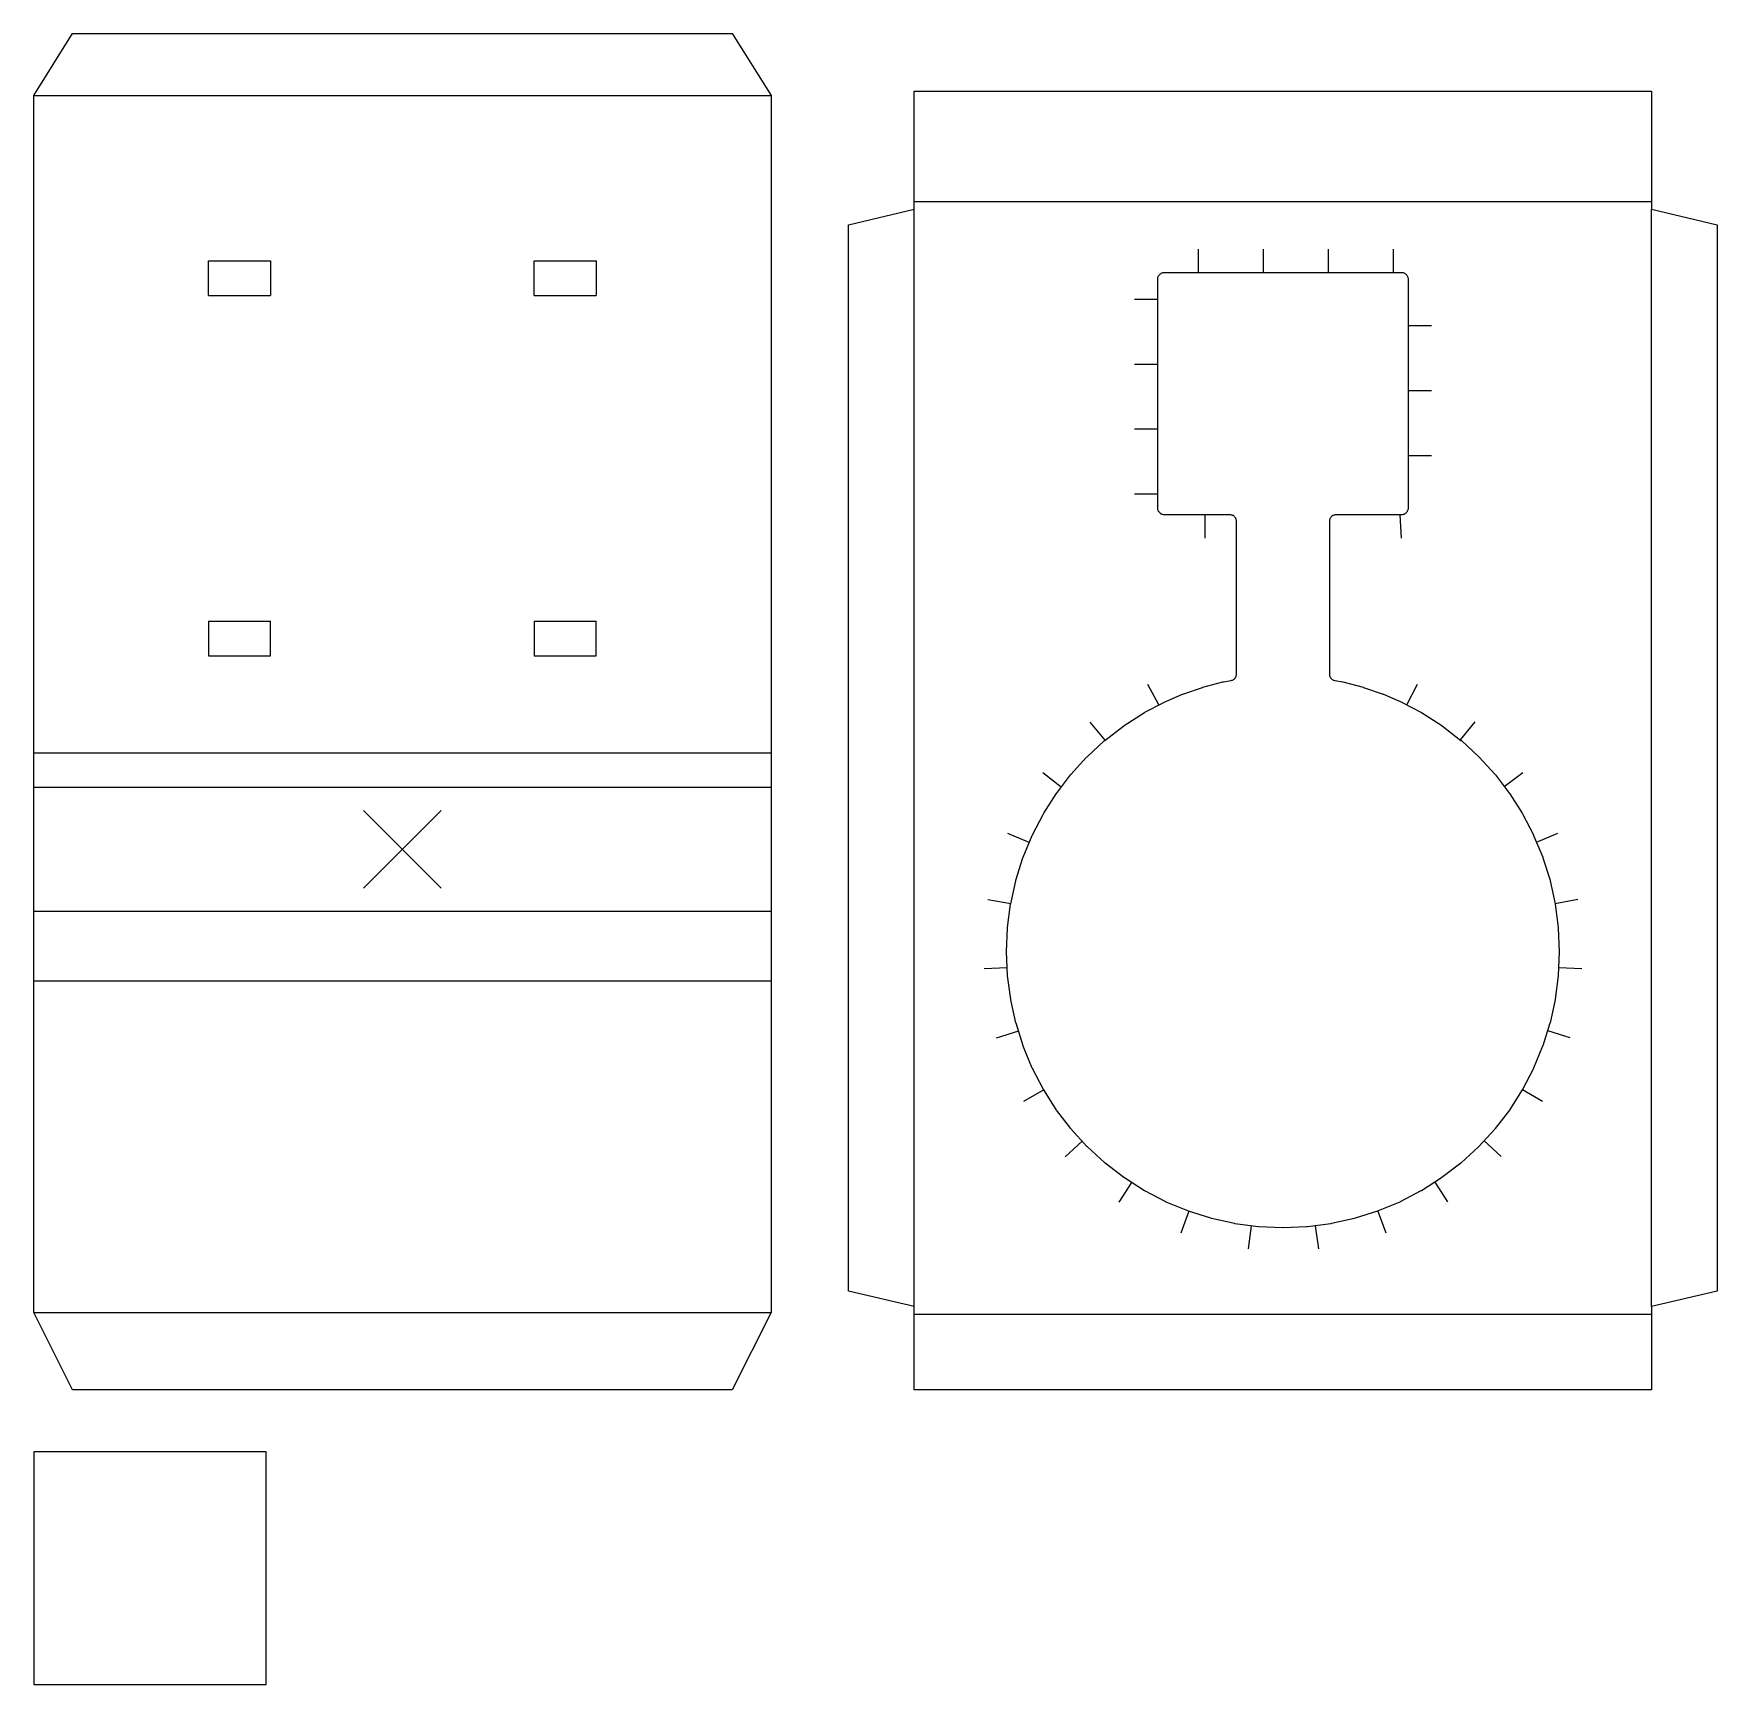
# Model space of a CAD drawing. Extents: x 0 to 217, y 0 to 213.
import ezdxf

# ---------------------------------------------------------------- set-up
doc = ezdxf.new("R2010")
doc.units = 0
for name, color, linetype in [('KONTROLLE_30MM', 7, 'Continuous'), ('RILLEN_BERG', 5, 'Continuous'), ('RILLEN_TAL', 3, 'Continuous'), ('SCHNEIDEN', 1, 'Continuous')]:
    doc.layers.add(name, color=color, linetype=linetype)

msp = doc.modelspace()

# ---------------------------------------------------------------- linework, layer by layer
at = {"layer": 'KONTROLLE_30MM', "color": 7}
msp.add_lwpolyline([(30, 0), (30, 30), (0, 30), (0, 0)], close=True, dxfattribs=at)
at = {"layer": 'RILLEN_BERG', "color": 5}
for points in [[(0, 205), (95.1, 205)], [(113.57, 191.35), (208.67, 191.35)], [(0, 120.2), (95.1, 120.2)], [(0, 90.8), (95.1, 90.8)], [(0, 48), (95.1, 48)], [(113.57, 47.75), (208.67, 47.75)]]:
    msp.add_lwpolyline(points, dxfattribs=at)
at = {"layer": 'RILLEN_TAL', "color": 3}
for points in [[(113.57, 48.75), (113.57, 190.35)], [(208.67, 48.75), (208.67, 190.35)], [(22.55, 179.2), (30.55, 179.2)], [(64.55, 179.2), (72.55, 179.2)], [(22.55, 137.2), (30.55, 137.2)], [(64.55, 137.2), (72.55, 137.2)], [(0, 115.75), (95.1, 115.75)], [(0, 99.75), (95.1, 99.75)]]:
    msp.add_lwpolyline(points, dxfattribs=at)
at = {"layer": 'SCHNEIDEN', "color": 1}
for points in [[(95.1, 48), (95.1, 48), (95.1, 48), (90.1, 38), (90.1, 38), (90.1, 38), (5, 38), (5, 38), (5, 38), (0, 48), (0, 48), (0, 48), (0, 48), (0, 48), (0, 205), (5, 213), (90.1, 213), (95.1, 205), (95.1, 48), (95.1, 48)], [(113.57, 190.35), (113.57, 190.35), (113.57, 190.35), (113.57, 190.35), (113.57, 190.35), (113.57, 190.35), (113.57, 190.35), (113.57, 190.35), (113.57, 190.35), (113.57, 190.35), (113.57, 190.35), (113.57, 190.35), (113.57, 190.35), (113.57, 190.35), (113.57, 190.35), (113.57, 205.6), (113.57, 205.6), (113.57, 205.6), (208.67, 205.6), (208.67, 205.6), (208.67, 205.6), (208.67, 190.35), (208.67, 190.35), (208.67, 190.35), (208.67, 190.35), (208.67, 190.35), (208.67, 190.35), (208.67, 190.35), (208.67, 190.35), (208.67, 190.35), (208.67, 190.35), (208.67, 190.35), (208.68, 190.35), (208.68, 190.35), (208.68, 190.35), (208.68, 190.35), (217.15, 188.35), (217.15, 188.35), (217.15, 188.35), (217.15, 50.75), (217.15, 50.75), (217.15, 50.75), (208.68, 48.75), (208.68, 48.75), (208.68, 48.75), (208.68, 48.75), (208.67, 48.75), (208.67, 48.75), (208.67, 48.75), (208.67, 48.75), (208.67, 48.75), (208.67, 48.75), (208.67, 48.75), (208.67, 48.75), (208.67, 48.75), (208.67, 48.75), (208.67, 48.75), (208.67, 38), (113.57, 38), (113.57, 48.75), (113.57, 48.75), (113.57, 48.75), (113.57, 48.75), (113.57, 48.75), (113.57, 48.75), (113.57, 48.75), (113.57, 48.75), (113.57, 48.75), (113.57, 48.75), (113.57, 48.75), (113.57, 48.75), (113.57, 48.75), (113.57, 48.75), (113.57, 48.75), (105.1, 50.75), (105.1, 50.75), (105.1, 50.75), (105.1, 188.35), (105.1, 188.35), (105.1, 188.35)], [(158.03, 59.04), (157.96, 59.04), (154.93, 59.44), (154.87, 59.46), (151.89, 60.12), (151.82, 60.14), (148.93, 61.05), (148.86, 61.08), (146.07, 62.24), (146, 62.27), (143.33, 63.66), (143.27, 63.7), (140.67, 65.35), (140.62, 65.39), (138.19, 67.26), (138.14, 67.3), (135.9, 69.37), (135.85, 69.42), (133.8, 71.65), (133.76, 71.71), (131.92, 74.1), (131.88, 74.16), (130.27, 76.7), (130.24, 76.76), (128.83, 79.46), (128.8, 79.53), (127.63, 82.34), (127.61, 82.4), (126.7, 85.3), (126.68, 85.37), (126.02, 88.33), (126.01, 88.4), (125.62, 91.41), (125.61, 91.48), (125.48, 94.52), (125.48, 94.58), (125.61, 97.59), (125.61, 97.66), (126, 100.66), (126.02, 100.72), (126.67, 103.68), (126.68, 103.75), (127.59, 106.65), (127.62, 106.72), (128.79, 109.55), (128.82, 109.61), (130.24, 112.34), (130.27, 112.4), (131.87, 114.92), (131.91, 114.97), (133.73, 117.36), (133.77, 117.41), (135.81, 119.65), (135.86, 119.7), (138.1, 121.77), (138.16, 121.81), (140.59, 123.69), (140.65, 123.73), (143.27, 125.41), (143.33, 125.44), (145.66, 126.67), (145.71, 126.7), (148.15, 127.75), (148.21, 127.78), (150.73, 128.65), (150.79, 128.67), (153.39, 129.35), (153.45, 129.36), (154.45, 129.54), (154.54, 129.57), (154.62, 129.59), (154.69, 129.62), (154.76, 129.66), (154.83, 129.71), (154.88, 129.76), (154.94, 129.82), (154.99, 129.89), (155.03, 129.95), (155.06, 130.02), (155.09, 130.1), (155.11, 130.18), (155.12, 130.25), (155.12, 130.35), (155.12, 150.08), (155.12, 150.18), (155.11, 150.26), (155.09, 150.33), (155.06, 150.41), (155.03, 150.48), (154.99, 150.54), (154.94, 150.61), (154.89, 150.67), (154.83, 150.72), (154.77, 150.76), (154.7, 150.81), (154.63, 150.84), (154.56, 150.86), (154.48, 150.88), (154.4, 150.9), (154.31, 150.9), (145.91, 150.9), (145.86, 150.9), (145.82, 150.9), (145.73, 150.91), (145.72, 150.92), (145.63, 150.94), (145.62, 150.94), (145.54, 150.97), (145.53, 150.97), (145.44, 151.01), (145.44, 151.02), (145.36, 151.07), (145.35, 151.07), (145.28, 151.13), (145.27, 151.13), (145.21, 151.2), (145.2, 151.21), (145.15, 151.28), (145.14, 151.29), (145.09, 151.36), (145.09, 151.37), (145.05, 151.45), (145.04, 151.46), (145.01, 151.55), (145.01, 151.56), (144.99, 151.64), (144.99, 151.66), (144.98, 151.74), (144.98, 151.79), (144.97, 151.83), (144.97, 181.27), (144.98, 181.31), (144.98, 181.36), (144.99, 181.45), (144.99, 181.46), (145.01, 181.54), (145.01, 181.55), (145.04, 181.64), (145.05, 181.65), (145.09, 181.73), (145.09, 181.74), (145.14, 181.82), (145.15, 181.82), (145.2, 181.89), (145.21, 181.9), (145.27, 181.97), (145.28, 181.97), (145.35, 182.03), (145.36, 182.04), (145.44, 182.08), (145.45, 182.09), (145.53, 182.13), (145.54, 182.13), (145.62, 182.16), (145.63, 182.16), (145.72, 182.18), (145.73, 182.19), (145.82, 182.2), (145.86, 182.2), (145.91, 182.2), (176.34, 182.2), (176.39, 182.2), (176.43, 182.2), (176.52, 182.19), (176.53, 182.18), (176.62, 182.16), (176.63, 182.16), (176.71, 182.13), (176.72, 182.13), (176.81, 182.09), (176.81, 182.08), (176.89, 182.04), (176.9, 182.03), (176.97, 181.97), (176.98, 181.97), (177.04, 181.9), (177.05, 181.89), (177.1, 181.82), (177.11, 181.81), (177.16, 181.74), (177.16, 181.73), (177.2, 181.65), (177.21, 181.64), (177.24, 181.55), (177.24, 181.54), (177.26, 181.46), (177.26, 181.44), (177.27, 181.36), (177.27, 181.31), (177.28, 181.27), (177.28, 151.83), (177.27, 151.79), (177.27, 151.74), (177.26, 151.66), (177.26, 151.64), (177.24, 151.56), (177.24, 151.55), (177.21, 151.46), (177.2, 151.45), (177.16, 151.37), (177.16, 151.36), (177.11, 151.29), (177.1, 151.28), (177.05, 151.21), (177.04, 151.2), (176.98, 151.13), (176.97, 151.13), (176.9, 151.07), (176.89, 151.06), (176.81, 151.02), (176.8, 151.01), (176.72, 150.97), (176.71, 150.97), (176.63, 150.94), (176.62, 150.94), (176.53, 150.92), (176.52, 150.91), (176.43, 150.9), (176.39, 150.9), (176.34, 150.9), (167.94, 150.9), (167.85, 150.9), (167.77, 150.88), (167.69, 150.86), (167.62, 150.84), (167.55, 150.81), (167.48, 150.76), (167.42, 150.72), (167.36, 150.67), (167.31, 150.61), (167.26, 150.54), (167.22, 150.48), (167.19, 150.41), (167.16, 150.33), (167.14, 150.26), (167.13, 150.18), (167.12, 150.08), (167.12, 130.35), (167.13, 130.25), (167.14, 130.18), (167.16, 130.1), (167.19, 130.02), (167.22, 129.95), (167.26, 129.89), (167.31, 129.82), (167.37, 129.76), (167.42, 129.71), (167.49, 129.66), (167.56, 129.62), (167.63, 129.59), (167.71, 129.57), (167.8, 129.54), (168.8, 129.36), (168.86, 129.35), (171.46, 128.67), (171.52, 128.65), (174.04, 127.78), (174.1, 127.75), (176.54, 126.7), (176.59, 126.67), (178.92, 125.44), (178.98, 125.41), (181.6, 123.73), (181.66, 123.69), (184.09, 121.81), (184.15, 121.77), (186.39, 119.7), (186.44, 119.65), (188.48, 117.41), (188.52, 117.36), (190.34, 114.97), (190.38, 114.92), (191.98, 112.4), (192.01, 112.34), (193.43, 109.61), (193.46, 109.55), (194.63, 106.72), (194.66, 106.65), (195.57, 103.75), (195.58, 103.68), (196.23, 100.72), (196.25, 100.66), (196.64, 97.66), (196.64, 97.59), (196.77, 94.58), (196.77, 94.52), (196.64, 91.48), (196.63, 91.41), (196.24, 88.4), (196.23, 88.33), (195.57, 85.37), (195.55, 85.3), (194.64, 82.4), (194.62, 82.34), (193.45, 79.53), (193.42, 79.46), (192.01, 76.76), (191.98, 76.7), (190.37, 74.16), (190.33, 74.1), (188.49, 71.71), (188.45, 71.65), (186.4, 69.42), (186.35, 69.37), (184.11, 67.3), (184.06, 67.26), (181.63, 65.39), (181.58, 65.35), (178.98, 63.7), (178.92, 63.66), (176.25, 62.27), (176.18, 62.24), (173.39, 61.08), (173.32, 61.05), (170.43, 60.14), (170.36, 60.12), (167.38, 59.46), (167.32, 59.44), (164.29, 59.04), (164.22, 59.04), (161.16, 58.9), (161.09, 58.9)]]:
    msp.add_lwpolyline(points, close=True, dxfattribs=at)
for points in [[(150.25, 182.2), (150.25, 185.2)], [(158.63, 182.2), (158.63, 185.2)], [(167, 182.2), (167, 185.2)], [(175.38, 182.2), (175.38, 185.2)], [(22.55, 179.2), (22.55, 183.7), (30.55, 183.7), (30.55, 179.2)], [(64.55, 179.2), (64.55, 183.7), (72.55, 183.7), (72.55, 179.2)], [(144.97, 178.71), (141.97, 178.71)], [(177.28, 175.33), (180.28, 175.33)], [(144.97, 170.33), (141.97, 170.33)], [(177.28, 166.96), (180.28, 166.96)], [(144.97, 161.96), (141.97, 161.96)], [(177.28, 158.58), (180.28, 158.58)], [(144.97, 153.58), (141.97, 153.58)], [(151.06, 150.9), (151.06, 147.9)], [(176.19, 150.9), (176.36, 147.91)], [(22.55, 137.2), (22.55, 132.7), (30.55, 132.7), (30.55, 137.2)], [(64.55, 137.2), (64.55, 132.7), (72.55, 132.7), (72.55, 137.2)], [(145.1, 126.38), (143.7, 129.03)], [(177.09, 126.41), (178.49, 129.06)], [(138.19, 121.83), (136.26, 124.14)], [(184.01, 121.88), (185.92, 124.19)], [(132.53, 115.79), (130.15, 117.61)], [(189.67, 115.85), (192.06, 117.67)], [(42.55, 102.75), (52.55, 112.75)], [(42.55, 112.75), (52.55, 102.75)], [(128.41, 108.63), (125.63, 109.77)], [(193.82, 108.69), (196.59, 109.84)], [(126.01, 100.71), (123.06, 101.23)], [(196.22, 100.77), (199.17, 101.31)], [(125.57, 92.44), (122.57, 92.31)], [(196.69, 92.51), (199.68, 92.38)], [(127.01, 84.3), (124.15, 83.4)], [(195.26, 84.37), (198.12, 83.47)], [(130.27, 76.7), (127.68, 75.19)], [(192.01, 76.76), (194.62, 75.27)], [(135.24, 70.08), (133.02, 68.06)], [(187.06, 70.13), (189.27, 68.11)], [(141.58, 64.77), (139.97, 62.24)], [(180.73, 64.81), (182.34, 62.28)], [(148.97, 61.04), (147.96, 58.22)], [(173.35, 61.06), (174.38, 58.25)], [(157.02, 59.17), (156.63, 56.19)], [(165.29, 59.18), (165.69, 56.2)]]:
    msp.add_lwpolyline(points, dxfattribs=at)

doc.saveas('drawing.dxf')
